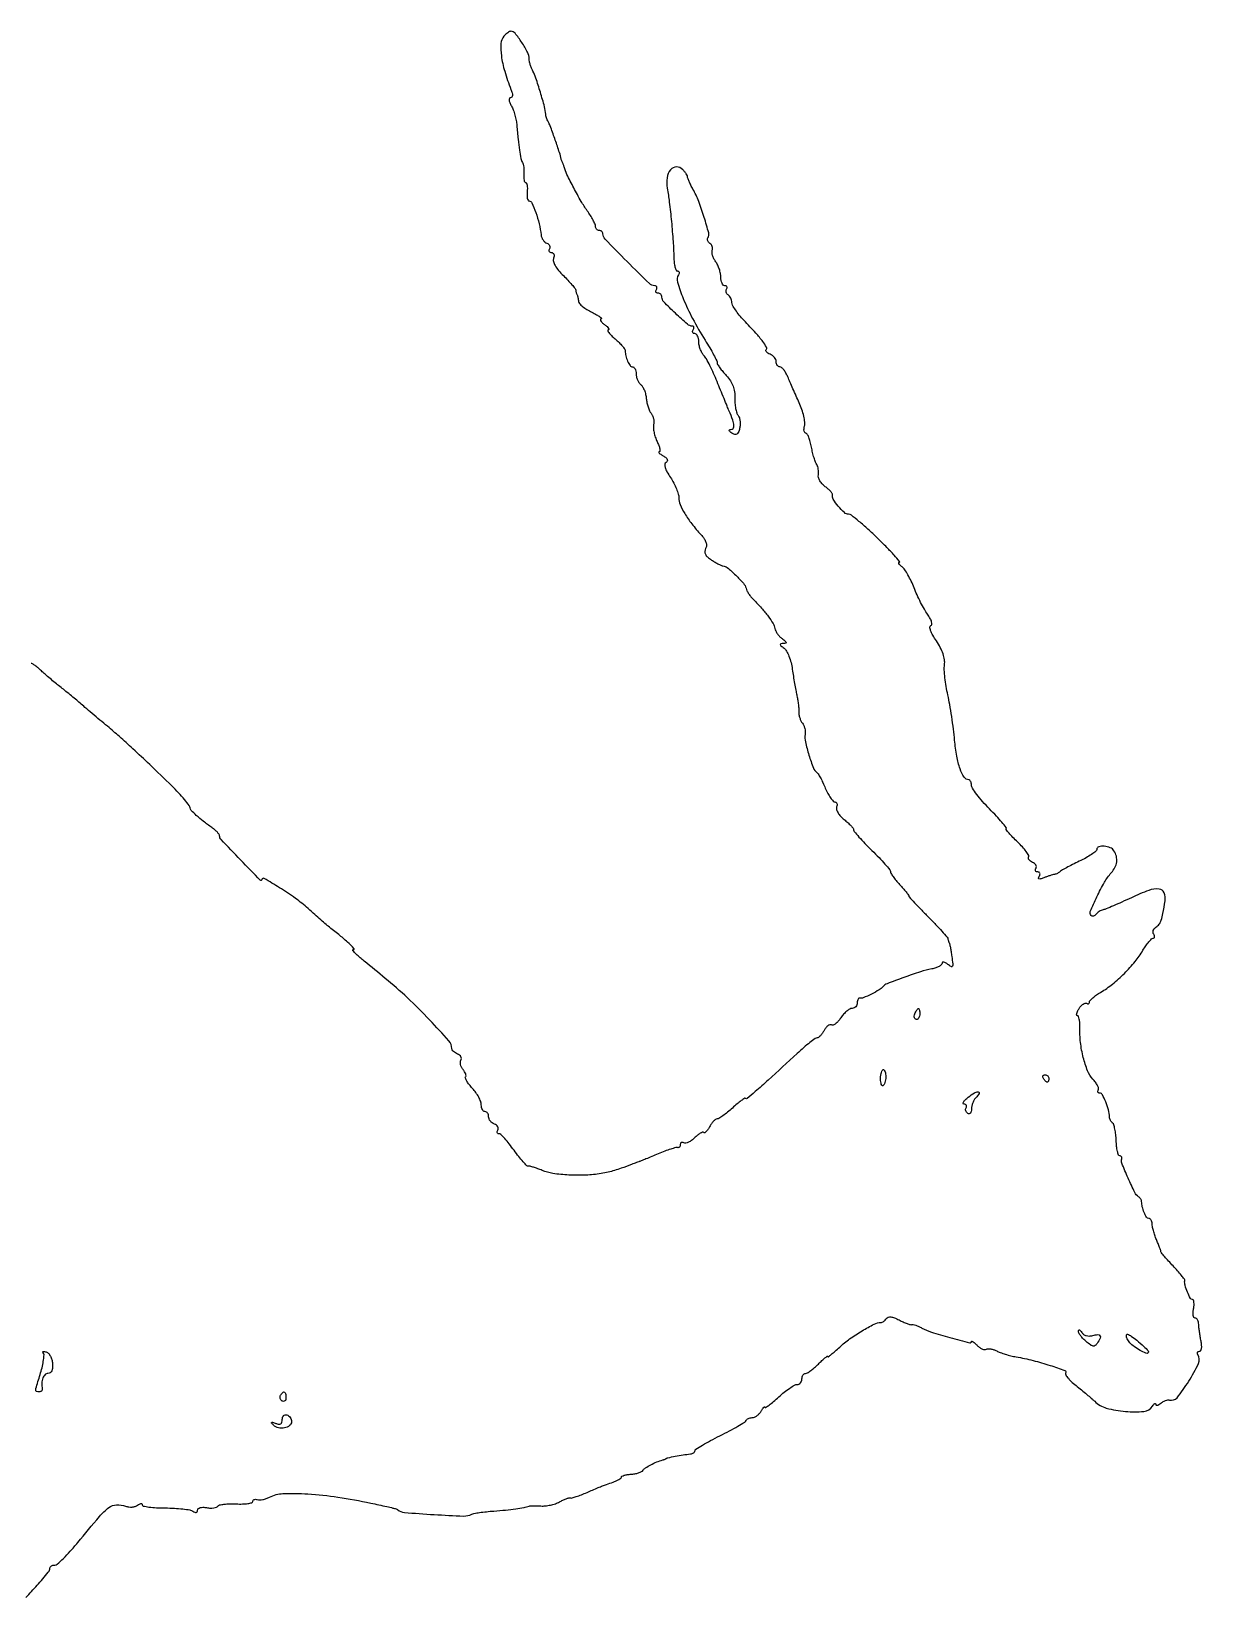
# Model space of a CAD drawing. Extents: x 1 to 635, y 1 to 563.
# Drawn here: x 317.9 to 635.5, y 138.2 to 563 of the extents above; entities that cross this region are included whole.
import ezdxf

# ---------------------------------------------------------------- set-up
doc = ezdxf.new("R2010")
doc.units = 0

msp = doc.modelspace()

# ---------------------------------------------------------------- linework, layer by layer
msp.add_lwpolyline([(316.449393, 138.21717, 0.007512), (319.480062, 141.525556, 0.007009), (322.527136, 145.052202, 0.169852), (322.980816, 146.25, -0.160793), (323.083681, 146.536748, -0.092666), (323.361552, 146.781792, -0.075363), (323.770507, 146.94868, -0.057885), (324.25, 147.007165, 0.181857), (324.965275, 147.280909, 0.012118), (326.601562, 148.803841, 0.016227), (328.493587, 150.776338, 0.011359), (330.5, 153.113445, -0.004495), (336.401261, 160.181374, -0.054217), (338.971404, 162.613412, -0.15063), (341.020715, 163.362529, -0.101587), (343.5, 162.985199, 0.057772), (344.35776, 162.77702, 0.050735), (345.279688, 162.75738, 0.053555), (346.125158, 162.917433, 0.095308), (346.75, 163.246029, -0.0414), (347.230196, 163.568543, -0.102331), (347.63287, 163.695194, -0.206889), (347.890248, 163.613529, -0.217145), (348.000195, 163.372445, 0.354651), (348.279529, 163.02832, 0.017159), (349.836213, 162.756281, 0.021566), (351.854122, 162.562842, 0.013111), (354.250195, 162.5, -0.012847), (356.734815, 162.436148, -0.016107), (359.031307, 162.243719, -0.014337), (360.923817, 161.968372, -0.109485), (361.75, 161.627555, 0.048225), (362.27595, 161.331301, 0.158558), (362.667348, 161.291198, 0.236765), (362.910767, 161.486982, 0.107528), (363, 161.897113, -0.213782), (363.187829, 162.316335, -0.114692), (363.695128, 162.593449, -0.074491), (364.487548, 162.691308, -0.038406), (365.483733, 162.588728, 0.034471), (366.473139, 162.47898, 0.043553), (367.392497, 162.520835, 0.049611), (368.121877, 162.692913, 0.173303), (368.493858, 162.990061, -0.202745), (368.944275, 163.309688, -0.023794), (370.184523, 163.521959, -0.025465), (371.751987, 163.633453, -0.018211), (373.510125, 163.604745, 0.018822), (375.231303, 163.578745, 0.030997), (376.681099, 163.70156, 0.032579), (377.745409, 163.930211, 0.33529), (378, 164.267187, -0.155132), (378.098263, 164.576272, -0.144298), (378.359487, 164.782616, -0.109671), (378.755711, 164.84797, -0.066787), (379.223786, 164.758738, 0.094906), (379.838707, 164.676777, 0.036059), (380.700638, 164.788435, 0.034109), (381.644581, 165.048771, 0.035335), (382.532859, 165.432669, -0.111842), (386.196716, 166.390954, -0.022853), (392.936996, 166.305778, -0.022361), (401.120487, 165.459485, -0.016942), (410, 163.828602, -0.00044), (414.390814, 162.863293, -0.005871), (416.001552, 162.487801, -0.013381), (416.868594, 162.250143, -0.096327), (417.25, 162.048489, 0.150321), (419.163498, 161.284193, 0.005294), (427.198784, 160.712619, 0.00577), (435.189962, 160.32165, 0.132065), (437.404684, 160.829157, -0.07963), (438.008527, 161.035278, -0.007731), (439.540366, 161.273944, -0.009653), (441.387267, 161.496254, -0.007491), (443.404684, 161.669176, 0.006941), (446.602597, 161.939745, 0.010634), (449.363955, 162.27147, 0.011786), (451.589459, 162.640669, 0.040512), (453, 163.029451, -0.079492), (453.326568, 163.09269, -0.007551), (454.142496, 163.106992, -0.009496), (455.121577, 163.090771, -0.007345), (456.187222, 163.037181, 0.043336), (457.384653, 163.063148, 0.027379), (458.764451, 163.29013, 0.027422), (460.106367, 163.665301, 0.044641), (461.187222, 164.143671, -0.017321), (462.122725, 164.620352, -0.021788), (463.020979, 164.992785, -0.02059), (463.784544, 165.235948, -0.135456), (464.18207, 165.235095, 0.137652), (464.62446, 165.236055, 0.010337), (465.785298, 165.590607, 0.013671), (467.169935, 166.087335, 0.009951), (468.68207, 166.711885, -0.0007), (471.709833, 168.028515, -0.008228), (472.89792, 168.520123, -0.012589), (473.937235, 168.900324, -0.002736), (475.75, 169.501153, 0.023835), (476.61184, 169.827756, 0.033869), (477.33927, 170.204258, 0.035984), (477.863596, 170.576414, 0.223747), (478.000706, 170.866631, -0.2879), (478.161169, 171.12158, -0.039561), (478.773745, 171.3587, -0.035496), (479.623473, 171.548075, -0.022618), (480.631336, 171.652346, 0.030729), (481.683487, 171.778469, 0.034562), (482.670659, 172.030365, 0.036974), (483.466586, 172.360188, 0.128653), (483.88063, 172.725288, -0.101387), (484.557543, 173.390234, -0.022945), (485.956225, 174.206958, -0.023921), (487.612689, 174.976291, -0.028075), (489.25, 175.538633, 0.015233), (489.555465, 175.634855, 0.015438), (489.853125, 175.749109, 0.015407), (490.105461, 175.864281, 0.059004), (490.25, 175.958333, -0.125455), (490.617923, 176.133856, -0.002582), (492.637036, 176.522929, -0.00664), (494.768245, 176.892976, -0.008373), (496.75, 177.176076, 0.053893), (497.228123, 177.289454, 0.067583), (497.632812, 177.497816, 0.081654), (497.906138, 177.76465, 0.159961), (498, 178.050532, -0.256435), (498.215752, 178.443544, -0.006646), (499.982813, 179.535218, -0.012462), (502.162841, 180.769516, -0.007993), (504.75, 182.097653, 0.006903), (507.360549, 183.430614, 0.010127), (509.615104, 184.68036, 0.005893), (511.462629, 185.783291, 0.156206), (511.833333, 186.213788, -0.123615), (512.060805, 186.514894, -0.061256), (512.470299, 186.76905, -0.055198), (512.986057, 186.941587, -0.053186), (513.533643, 187, 0.105064), (514.131389, 187.127005, 0.053564), (514.798484, 187.514063, 0.049822), (515.428597, 188.080614, 0.052922), (515.919901, 188.75, -0.015929), (516.31423, 189.37999, -0.041037), (516.648701, 189.799444, -0.120823), (516.862077, 189.937763, -0.500938), (516.969591, 189.86513, 0.578466), (517.15223, 189.771419, 0.015259), (518.076596, 190.411058, 0.017265), (519.275099, 191.361283, 0.00917), (520.695417, 192.61513, -0.016211), (522.205917, 193.911209, -0.020409), (523.688527, 195.005694, -0.018981), (524.979258, 195.809797, -0.130531), (525.695417, 196, 0.114226), (526.193058, 196.11519, 0.100343), (526.616779, 196.440625, 0.093764), (526.901125, 196.927208, 0.085676), (527, 197.5, -0.061768), (527.071128, 198.073566, -0.080164), (527.280398, 198.559375, -0.09778), (527.590495, 198.88455, -0.154765), (527.954545, 199, 0.137445), (528.47108, 199.144724, 0.020613), (529.37642, 199.747727, 0.021855), (530.409998, 200.570796, 0.017301), (531.454545, 201.545455, -0.009033), (532.431587, 202.487819, -0.01744), (533.252273, 203.199513, -0.017036), (533.873744, 203.667509, -0.606991), (534, 203.601825, 0.609055), (534.133994, 203.532629, 0.010929), (534.954687, 204.142735, 0.014195), (536.002828, 205.006941, 0.007596), (537.25, 206.130017, -0.031704), (539.946727, 208.332674, -0.020367), (543.325149, 210.549877, -0.017364), (546.57914, 212.350116, -0.111979), (548.388197, 212.807373, 0.095651), (548.775704, 212.892104, 0.050872), (549.206408, 213.131693, 0.04804), (549.611879, 213.476913, 0.054029), (549.926343, 213.88082, -0.17879), (550.392852, 214.245413, -0.106173), (551.103622, 214.31528, -0.065843), (552.082829, 214.070386, -0.025509), (553.357739, 213.489428, 0.014206), (554.472639, 212.950638, 0.018573), (555.522006, 212.52588, 0.016345), (556.406475, 212.237883, 0.139238), (556.819593, 212.23565, -0.128027), (557.204228, 212.242044, -0.023658), (557.889931, 212.040889, -0.024009), (558.689231, 211.721021, -0.019853), (559.507833, 211.306872, 0.051781), (562.105818, 210.194328, 0.009398), (567.148933, 208.73136, 0.003439), (572.547166, 207.314549, 0.489419), (573, 207.666361, -0.543202), (573.111002, 207.738386, -0.047562), (573.464307, 207.538579, -0.029734), (573.973551, 207.135795, -0.014189), (574.58062, 206.562237, 0.043368), (575.251795, 205.998384, 0.055044), (575.96093, 205.609084, 0.065805), (576.601346, 205.438265, 0.172382), (577.059953, 205.537053, -0.131747), (577.536742, 205.680159, -0.047734), (578.247782, 205.633312, -0.043241), (579.054731, 205.429316, -0.03936), (579.841603, 205.084771, 0.035313), (580.798456, 204.656547, 0.01396), (582.166573, 204.199693, 0.013735), (583.677214, 203.786649, 0.016736), (585.11227, 203.486831, -0.018527), (589.718742, 202.5072, -0.017635), (594.31755, 201.175537, -0.009746), (598.306788, 199.77957, -0.473307), (598.547772, 199.077297, 0.296515), (598.558307, 198.618084, 0.02784), (599.280058, 197.678684, 0.0286), (600.35062, 196.570129, 0.018214), (601.711801, 195.401992, -0.003217), (603.184815, 194.212686, -0.003516), (604.599166, 193.038933, -0.003294), (605.79552, 192.01826, -0.017448), (606.426882, 191.432675, 0.129388), (609.585273, 189.601816, 0.045939), (614.767223, 188.67927, 0.044491), (619.794143, 188.70215, 0.232251), (622.088015, 190.108171, -0.026738), (622.429207, 190.588155, -0.093864), (622.714973, 190.83487, -0.316822), (622.893858, 190.818975, -0.216016), (622.984687, 190.627555, 0.257817), (623.114497, 190.401987, 0.188033), (623.405207, 190.351416, 0.087388), (623.857792, 190.528952, 0.036157), (624.39474, 190.912642, -0.041373), (624.998204, 191.334436, -0.042603), (625.657151, 191.646404, -0.046351), (626.272936, 191.813108, -0.116766), (626.733738, 191.785087, 0.305622), (628.771732, 192.41551, 0.029351), (631.941995, 196.866575, 0.029934), (634.583208, 201.697112, 0.253768), (634.448137, 204.083916, -0.085093), (634.30683, 204.43384, -0.163909), (634.339913, 204.7309, -0.18044), (634.540616, 204.928625, -0.105611), (634.874762, 205, 0.276856), (635.21579, 205.204506, 0.085082), (635.412848, 205.797802, 0.057201), (635.445304, 206.683025, 0.032097), (635.292983, 207.75, -0.008703), (635.06759, 208.931085, -0.007033), (634.865601, 210.20625, -0.007116), (634.712485, 211.388474, -0.018151), (634.644918, 212.25, 0.049338), (634.550166, 212.919632, 0.067474), (634.327968, 213.485938, 0.085575), (634.019369, 213.868036, 0.182145), (633.669137, 214, -0.277025), (633.359561, 214.185778, -0.080587), (633.172278, 214.734375, -0.056069), (633.126904, 215.541897, -0.033261), (633.244751, 216.5, 0.027294), (633.374247, 217.458363, 0.046545), (633.363517, 218.265625, 0.063505), (633.230655, 218.825111, 0.312298), (632.977959, 219, -0.279237), (632.390925, 219.355567, -0.02249), (631.594038, 221.063204, -0.028614), (630.959152, 222.89026, -0.097425), (630.855196, 224.14004, 0.18649), (630.752318, 224.530701, 0.009862), (629.962011, 225.579057, 0.014419), (628.939826, 226.806218, 0.009903), (627.714167, 228.14004, -0.005697), (626.47712, 229.463727, -0.008316), (625.420464, 230.659887, -0.00465), (624.560173, 231.686204, -0.130911), (624.417026, 232, 0.045046), (624.332468, 232.320867, 0.003273), (624.014694, 233.180061, 0.004556), (623.619045, 234.200416, 0.003432), (623.166206, 235.3151, -0.015964), (622.719796, 236.498148, -0.015272), (622.342573, 237.724766, -0.015406), (622.076385, 238.826811, -0.051594), (622, 239.5651, 0.059664), (621.934286, 240.113845, 0.078526), (621.74051, 240.578498, 0.096832), (621.453566, 240.889681, 0.159543), (621.116631, 241, -0.26249), (620.520899, 241.335891, -0.037253), (619.860685, 242.637127, -0.039918), (619.347113, 244.21181, -0.058032), (619.173037, 245.661112, 0.107633), (619.11111, 245.94061, 0.045447), (618.917962, 246.275371, 0.042178), (618.63816, 246.60861, 0.042864), (618.30781, 246.888197, -0.125916), (617.292298, 248.085092, -0.009491), (615.486926, 251.979384, -0.007843), (613.793318, 255.99148, -0.176177), (613.75, 257.229648, 0.098296), (613.784785, 257.523467, 0.133558), (613.695232, 257.773709, 0.136608), (613.493337, 257.940358, 0.105012), (613.212493, 258, -0.318567), (612.895866, 258.224519, -0.028005), (612.60756, 259.222657, -0.028577), (612.379508, 260.566847, -0.017768), (612.259007, 262.162236, 0.017198), (612.137245, 263.799161, 0.022825), (611.907809, 265.27447, 0.021094), (611.616502, 266.454091, 0.164147), (611.296514, 266.912236, -0.066191), (610.98749, 267.210639, -0.044543), (610.717594, 267.621094, -0.044464), (610.524083, 268.074021, -0.064888), (610.44423, 268.5, 0.049653), (610.135362, 270.477547, 0.031984), (609.409174, 272.682877, 0.026003), (608.529937, 274.579722, 0.278039), (607.832575, 275, -0.100989), (607.510772, 275.065667, -0.177523), (607.315261, 275.249263, -0.167677), (607.278378, 275.524582, -0.088853), (607.406403, 275.848556, 0.206518), (607.475623, 276.318429, 0.049002), (607.191216, 277.076384, 0.042422), (606.662296, 277.955385, 0.030895), (605.937411, 278.836806, -0.091429), (604.498448, 281.093328, -0.034649), (603.33229, 284.659397, -0.033105), (602.579694, 288.781224, -0.036008), (602.406905, 292.851271, 0.022717), (602.38775, 294.058146, 0.036755), (602.249852, 295.075143, 0.042531), (602.02958, 295.804602, 0.307317), (601.741526, 296.000073, -0.361059), (601.551921, 296.157484, -0.103736), (601.560888, 296.568521, -0.05565), (601.781376, 297.192372, -0.02684), (602.191677, 297.935317, -0.03931), (602.713017, 298.64019, -0.058328), (603.280225, 299.156924, -0.076535), (603.805147, 299.423283, -0.221094), (604.200151, 299.3763, 0.082135), (604.505791, 299.250782, 0.160682), (604.765044, 299.274928, 0.182635), (604.937325, 299.442921, 0.109614), (605, 299.725375, -0.192652), (605.172383, 300.156165, -0.024444), (605.911264, 300.85933, -0.02579), (606.914036, 301.637892, -0.018767), (608.102176, 302.401285, 0.036889), (611.248357, 304.587626, 0.025286), (614.48505, 307.493614, 0.025386), (617.389789, 310.688531, 0.039142), (619.524304, 313.75, -0.017983), (620.316194, 314.99482, -0.024949), (621.118812, 316.045313, -0.023199), (621.841447, 316.823027, -0.196394), (622.274625, 317, 0.172269), (622.536535, 317.092998, 0.18941), (622.668437, 317.326592, 0.11892), (622.633474, 317.685603, 0.054997), (622.430902, 318.111803, -0.116876), (622.269309, 318.597995, -0.10054), (622.329764, 319.134432, -0.092943), (622.604098, 319.639014, -0.083666), (623.051511, 320.031835, 0.097424), (623.882668, 320.802744, 0.073794), (624.459994, 321.90782, 0.03792), (624.93917, 323.721459, 0.006884), (625.524042, 327.154761, 0.138119), (625.258183, 329.368261, 0.277668), (623.892086, 330.374952, 0.112737), (621.109888, 330.007974, 0.021432), (616.369769, 328.012093, -0.004006), (613.832693, 326.838155, -0.005239), (611.493796, 325.807986, -0.00392), (609.521772, 324.982197, -0.048104), (608.74094, 324.74698, 0.054315), (608.214862, 324.581368, 0.037), (607.660186, 324.287307, 0.037257), (607.161166, 323.91892, 0.059762), (606.804373, 323.52896, -0.077109), (606.48914, 323.207452, -0.103601), (606.120189, 323.036061, -0.120942), (605.756633, 323.040534, -0.133886), (605.452073, 323.214594, -0.304878), (605.240586, 324.293606, -0.011215), (607.027424, 328.286967, -0.019762), (609.079384, 332.202751, -0.05264), (610.929085, 334.753664, 0.06459), (611.931608, 336.207899, 0.088359), (612.398108, 337.725081, 0.092581), (612.302181, 339.255627, 0.078193), (611.664552, 340.75, 0.159676), (610.656382, 341.590161, 0.076518), (608.995528, 341.970868, 0.092826), (607.529261, 341.80517, 0.329488), (607, 341.089206, -0.23142), (606.77153, 340.622017, -0.01776), (605.604687, 339.779073, -0.021482), (604.069925, 338.844136, -0.014584), (602.25, 337.908164, 0.005243), (600.394044, 336.997086, 0.007233), (598.748438, 336.13767, 0.004814), (597.390522, 335.38632, 0.083898), (597, 335.068958, -0.064911), (596.736898, 334.838117, -0.032419), (596.353125, 334.615458, -0.031525), (595.919533, 334.433223, -0.040201), (595.5, 334.324092, 0.025132), (594.988271, 334.207303, 0.007789), (594.231499, 333.981297, 0.007767), (593.392107, 333.701899, 0.008473), (592.585955, 333.404153, -0.019663), (591.714271, 333.10419, -0.160237), (591.298464, 333.114865, -0.394864), (591.180623, 333.343886, -0.069273), (591.394972, 333.830061, 0.072516), (591.588873, 334.277663, 0.148477), (591.577212, 334.65633, 0.188696), (591.367182, 334.9064, 0.125451), (591, 335, -0.102225), (590.622106, 335.078076, -0.178345), (590.393218, 335.295825, -0.166666), (590.351484, 335.62252, -0.087809), (590.504365, 336.007063, 0.148363), (590.618411, 336.43751, 0.123645), (590.486378, 336.893882, 0.099962), (590.11802, 337.308048, 0.069662), (589.569126, 337.611848, -0.054877), (589.009855, 337.900208, -0.085267), (588.615865, 338.271552, -0.116579), (588.444329, 338.663275, -0.185643), (588.511306, 339.018294, 0.275603), (588.519055, 339.511151, 0.02684), (587.842614, 340.55314, 0.028015), (586.829591, 341.791899, 0.018279), (585.533032, 343.107645, -0.010271), (584.226088, 344.392126, -0.017067), (583.185351, 345.53331, -0.01114), (582.408209, 346.488489, -0.378146), (582.425058, 346.758391, 0.384042), (582.439879, 347.042875, 0.005355), (581.247788, 348.48135, 0.011668), (579.748847, 350.169664, 0.007029), (577.897589, 352.104041, -0.013594), (576.021866, 354.116211, -0.018159), (574.438667, 356.046947, -0.015519), (573.250469, 357.713181, -0.148178), (573, 358.539785, 0.050037), (572.943942, 359.098552, 0.070018), (572.776911, 359.571062, 0.090164), (572.530475, 359.88896, 0.184946), (572.240547, 360, -0.257937), (571.00875, 360.680743, -0.054962), (569.902232, 362.964155, -0.041747), (569.003219, 366.371232, -0.021921), (568.431738, 370.718541, 0.009407), (568.113774, 373.715925, 0.006343), (567.643343, 377.123571, 0.006391), (567.104206, 380.408969, 0.012613), (566.577204, 383, -0.014969), (566.120345, 385.301626, -0.014169), (565.792352, 387.668925, -0.014282), (565.621528, 389.779087, -0.047225), (565.680244, 391.170807, 0.073006), (565.66756, 392.548004, 0.04373), (565.274051, 394.139701, 0.038321), (564.53121, 395.865919, 0.02832), (563.462477, 397.650431, -0.020693), (562.513937, 399.180831, -0.04109), (561.917738, 400.476248, -0.058617), (561.69455, 401.420516, -0.354876), (561.945948, 401.815316, 0.284248), (562.233724, 402.160352, 0.104563), (562.189368, 402.820449, 0.059801), (561.799284, 403.756296, 0.026104), (561.075936, 404.893358, -0.025601), (560.211807, 406.248714, -0.01129), (559.204129, 408.120687, -0.01114), (558.222821, 410.157579, -0.014703), (557.425577, 412.057666, 0.01876), (556.65639, 413.849988, 0.019303), (555.761696, 415.562252, 0.019449), (554.873832, 416.981582, 0.073524), (554.165587, 417.75, -0.0234), (553.623733, 418.231155, -0.063423), (553.304736, 418.632812, -0.188328), (553.26175, 418.879938, -0.356756), (553.408602, 419, 0.641512), (553.506221, 419.212839, 0.005966), (552.010196, 420.909375, 0.010201), (550.037276, 423.006007, 0.005573), (547.537498, 425.5, 0.008389), (544.897845, 427.990418, 0.01218), (542.479863, 430.090625, 0.007823), (540.408965, 431.74883, 0.166394), (539.675115, 432, -0.187847), (538.518475, 432.450438, -0.032822), (536.872415, 434.173863, -0.032098), (535.469523, 436.087305, -0.212774), (535.297669, 437.230743, 0.212045), (535.241503, 437.608027, 0.038009), (534.805414, 438.191707, 0.035218), (534.151068, 438.842584, 0.025335), (533.337782, 439.475962, -0.055547), (532.531923, 440.1856, -0.054131), (531.89408, 441.061027, -0.058855), (531.508744, 441.962517, -0.112142), (531.459357, 442.745219, 0.04407), (531.5133, 443.490499, 0.037193), (531.442063, 444.278283, 0.038782), (531.266064, 444.991112, 0.079731), (531.001965, 445.5, -0.072988), (530.673785, 446.112149, -0.014129), (530.280016, 447.307813, -0.014753), (529.898165, 448.741004, -0.013152), (529.585077, 450.25, 0.020894), (529.263682, 451.686856, 0.031784), (528.854923, 452.898438, 0.032878), (528.422438, 453.783195, 0.268808), (528.048307, 454, -0.250749), (527.760663, 454.153931, -0.103564), (527.590987, 454.576695, -0.068314), (527.566327, 455.210926, -0.039577), (527.700632, 455.963217, 0.094303), (527.771068, 457.001606, 0.026506), (527.48965, 458.608982, 0.025725), (526.970999, 460.42797, 0.024557), (526.261461, 462.213217, -0.001969), (525.430895, 464.055892, -0.001572), (524.549641, 466.04857, -0.001589), (523.745497, 467.898413, -0.004019), (523.175887, 469.25, 0.029643), (522.667201, 470.302845, 0.038822), (522.075651, 471.192187, 0.043131), (521.489927, 471.819953, 0.185542), (521.021439, 472, -0.135302), (520.631922, 472.10737, -0.100374), (520.300048, 472.409197, -0.086856), (520.076688, 472.860673, -0.071659), (520, 473.393011, 0.104296), (519.877764, 473.972642, 0.066683), (519.517331, 474.562043, 0.062725), (518.985068, 475.071482, 0.068054), (518.356872, 475.41655, -0.039885), (517.767107, 475.698633, -0.07705), (517.3612, 476.026647, -0.130796), (517.197422, 476.343377, -0.25601), (517.27472, 476.608054, 0.334533), (517.375985, 477.328008, 0.034649), (516.38499, 478.856573, 0.023355), (514.515794, 481.115988, 0.005827), (511.25, 484.624969, -0.019143), (510.005738, 486.035383, -0.023185), (508.954687, 487.452225, -0.022666), (508.193471, 488.703433, -0.125969), (508, 489.459175, 0.063521), (507.924636, 490.050002, 0.051629), (507.701458, 490.64853, 0.053389), (507.372724, 491.165086, 0.086161), (506.983688, 491.510081, -0.090427), (506.639411, 491.820631, -0.095498), (506.434921, 492.22714, -0.099685), (506.401101, 492.665803, -0.108373), (506.542705, 493.069098, 0.090666), (506.681645, 493.42443, 0.169366), (506.637945, 493.726548, 0.176081), (506.418448, 493.928183, 0.098926), (506.059017, 494, -0.204699), (505.654243, 494.172961, -0.083471), (505.311086, 494.678231, -0.063707), (505.077784, 495.425017, -0.043918), (505, 496.30887, 0.049147), (504.899253, 497.331348, 0.030593), (504.592053, 498.497411, 0.030538), (504.143299, 499.621527, 0.047659), (503.611243, 500.516979, -0.041585), (503.113696, 501.331696, -0.043086), (502.764657, 502.208095, -0.046984), (502.601751, 503.015918, -0.118424), (502.679417, 503.606958, 0.092878), (502.772011, 504.112409, 0.080473), (502.683556, 504.644804, 0.080484), (502.431567, 505.121978, 0.09295), (502.051862, 505.467948, -0.077494), (501.677487, 505.788598, -0.090075), (501.441508, 506.193019, -0.100777), (501.378493, 506.616675, -0.125745), (501.496955, 506.995074, 0.205133), (501.696018, 508.321871, 0.010787), (500.494555, 512.542901, 0.017898), (498.989935, 516.869636, 0.033502), (497.420662, 520.225242, -0.010083), (496.850081, 521.309932, -0.013601), (496.380922, 522.314583, -0.010616), (496.034011, 523.162255, -0.126887), (495.993803, 523.510957, 0.160378), (495.938441, 523.814463, 0.02551), (495.618492, 524.336924, 0.026055), (495.162151, 524.934, 0.020181), (494.607143, 525.535714, 0.203084), (492.92837, 526.215365, 0.221012), (491.351339, 525.451495, 0.135563), (490.389325, 523.269298, 0.082984), (490.445541, 520.438601, -0.016434), (491.01977, 516.704393, -0.006069), (491.591652, 511.408847, -0.006167), (492.04318, 505.988028, -0.012819), (492.234579, 501.75, 0.022757), (492.328124, 500.312866, 0.036186), (492.552109, 499.101562, 0.041057), (492.857491, 498.230668, 0.296092), (493.212863, 498, -0.146596), (493.502626, 497.913178, -0.191585), (493.659635, 497.68852, -0.133937), (493.64767, 497.345771, -0.063181), (493.462697, 496.939643, 0.215497), (493.205967, 494.961663, 0.023379), (494.788279, 490.519348, 0.02507), (497.321728, 485.124813, 0.016899), (500.719938, 479.230583, -0.006602), (501.976521, 477.151183, -0.009321), (503.036482, 475.263905, -0.006014), (503.871641, 473.663868, -0.117799), (504, 473.126605, 0.137839), (504.13159, 472.658344, 0.016659), (504.725232, 471.754659, 0.018783), (505.523418, 470.709254, 0.014439), (506.468874, 469.628086, -0.040713), (507.574863, 468.220632, -0.054659), (508.316793, 466.7795, -0.055847), (508.718314, 465.236982, -0.045193), (508.80856, 463.527693, 0.027417), (508.832888, 462.117057, 0.027565), (509.011515, 460.720121, 0.028667), (509.303497, 459.524981, 0.090527), (509.680884, 458.79563, -0.089668), (510.022155, 458.138821, -0.046071), (510.214538, 457.228461, -0.043787), (510.243307, 456.225193, -0.050396), (510.091198, 455.279982, -0.036148), (509.729784, 454.233473, -0.156731), (509.304183, 453.744015, -0.210339), (508.754305, 453.672403, -0.070535), (508, 454.014669, -0.031079), (507.482605, 454.391073, -0.136839), (507.26921, 454.697879, -0.361102), (507.343879, 454.897873, -0.127491), (507.661516, 454.984687, 0.234455), (508.318605, 455.32159, 0.181057), (508.542796, 456.106555, 0.067419), (508.225577, 457.561511, 0.013995), (507.259268, 460, -0.003233), (506.702569, 461.321092, -0.000919), (505.854512, 463.38125, -0.000926), (504.905541, 465.710943, -0.000981), (503.983284, 468, 0.010696), (503.037714, 470.221404, 0.011477), (502.01883, 472.34813, 0.011083), (501.063179, 474.131648, 0.052003), (500.389936, 475.078741, -0.056297), (499.857476, 475.841532, -0.035511), (499.408294, 476.831534, -0.035383), (499.101447, 477.881932, -0.053421), (499, 478.828741, 0.046806), (498.922035, 479.659765, 0.066775), (498.688914, 480.362193, 0.086901), (498.345495, 480.83602, 0.194983), (497.940983, 481, -0.108972), (497.586039, 481.078288, -0.182303), (497.3746, 481.29375, -0.161196), (497.343488, 481.6179, -0.082592), (497.5, 482, 0.060385), (497.67783, 482.384751, 0.124856), (497.698838, 482.713066, 0.184475), (497.56482, 482.931961, 0.158277), (497.309017, 483.023203, -0.173316), (495.933312, 483.559788, -0.010924), (492.664722, 486.526156, -0.010282), (489.511099, 489.642015, -0.195136), (489, 490.901743, 0.095382), (488.919298, 491.320941, 0.097011), (488.688914, 491.677387, 0.098757), (488.345088, 491.916013, 0.102819), (487.940983, 492, -0.108972), (487.586039, 492.078288, -0.182303), (487.3746, 492.29375, -0.161196), (487.343488, 492.6179, -0.082592), (487.5, 493, 0.081839), (487.657196, 493.382137, 0.160346), (487.627607, 493.70625, 0.182848), (487.418491, 493.921596, 0.110034), (487.06653, 494, -0.195557), (485.610155, 494.592258, -0.003565), (479.557565, 500.575179, -0.003574), (473.592, 506.642889, -0.194852), (473, 508.104313, 0.110871), (472.923289, 508.446008, 0.100004), (472.70625, 508.736892, 0.094773), (472.381812, 508.932007, 0.088344), (472, 509, -0.108766), (471.618488, 509.083984, -0.099739), (471.29375, 509.321841, -0.095386), (471.075988, 509.677338, -0.090094), (471, 510.09563, 0.105319), (470.870702, 510.702658, 0.017106), (470.339063, 511.792259, 0.018211), (469.611444, 513.049725, 0.015134), (468.75, 514.332847, -0.024317), (467.102495, 516.886906, -0.009654), (465.083134, 520.540158, -0.008599), (463.252509, 524.15784, -0.044602), (462.459966, 526.25, 0.011418), (462.361313, 526.573729, 0.00849), (462.23824, 526.926563, 0.008591), (462.110714, 527.255571, 0.019174), (462, 527.5, -0.024259), (461.892223, 527.744528, -0.011044), (461.774191, 528.073437, -0.010907), (461.664798, 528.426271, -0.01473), (461.582352, 528.75, 0.025511), (461.084806, 530.541314, 0.004249), (459.925044, 533.922436, 0.003166), (458.696307, 537.338707, 0.045809), (458.145116, 538.5, -0.032139), (457.913306, 538.955842, -0.021873), (457.706958, 539.5, -0.022094), (457.553486, 540.044914, -0.040718), (457.48519, 540.5, 0.048114), (457.147398, 542.54474, 0.007646), (456.042467, 546.458354, 0.00766), (454.81828, 550.336301, 0.047889), (453.977012, 552.236431, -0.033246), (453.60283, 553.018945, -0.023866), (453.286997, 553.935488, -0.024235), (453.069574, 554.840938, -0.046835), (453, 555.582061, 0.121657), (452.574333, 557.305622, 0.025953), (450.985836, 559.978971, 0.021871), (449.165351, 562.466548, 0.227637), (448.054351, 563, 0.114312), (447.668513, 562.91062, 0.037496), (447.162114, 562.613756, 0.035088), (446.630949, 562.188305, 0.033159), (446.153641, 561.685126, 0.157611), (445.345868, 559.663156, 0.049721), (445.451063, 556.370548, 0.039663), (446.348685, 552.171159, 0.022396), (448.059916, 547.25, -0.027585), (448.38522, 546.282252, -0.08039), (448.461453, 545.583613, -0.161046), (448.299649, 545.167802, -0.223711), (447.943377, 545, 0.268646), (447.634087, 544.820895, 0.156711), (447.541987, 544.389012, 0.073823), (447.721401, 543.680956, 0.027154), (448.17092, 542.75, -0.037447), (448.664017, 541.672768, -0.020018), (449.117006, 540.279688, -0.019821), (449.467748, 538.812922, -0.029124), (449.648551, 537.5, 0.005994), (449.99156, 533.724697, 0.012113), (450.369225, 530.762721, 0.012942), (450.766951, 528.538263, 0.079851), (451.177473, 527.454772, -0.078143), (451.37588, 526.936433, -0.025003), (451.507382, 526.119527, -0.02426), (451.56477, 525.181452, -0.024868), (451.530165, 524.25, 0.029117), (451.505462, 523.387772, 0.04725), (451.596056, 522.660938, 0.062054), (451.775909, 522.156323, 0.283355), (452.029606, 522, -0.304972), (452.279153, 521.832182, -0.05504), (452.440095, 521.265625, -0.04303), (452.505479, 520.458218, -0.026039), (452.450543, 519.5, 0.029873), (452.402979, 518.54195, 0.048861), (452.490349, 517.734375, 0.065435), (452.685356, 517.176181, 0.283232), (452.971425, 517, -0.297061), (453.74522, 516.495775, -0.019143), (454.785371, 513.872406, -0.026058), (455.697061, 510.784574, -0.030495), (456.225954, 507.776082, 0.066721), (456.401402, 507.078196, 0.056218), (456.761494, 506.406103, 0.058477), (457.24223, 505.859087, 0.0919), (457.774222, 505.533145, -0.081417), (458.243727, 505.258758, -0.108721), (458.546625, 504.870763, -0.123856), (458.63563, 504.43123, -0.127411), (458.504365, 504.007063, 0.092798), (458.355968, 503.622763, 0.17125), (458.40731, 503.295825, 0.174365), (458.651082, 503.077422, 0.096625), (459.047972, 503, -0.154168), (459.443042, 502.87522, -0.152285), (459.697102, 502.545622, -0.114189), (459.761063, 502.044903, -0.066615), (459.620407, 501.45318, 0.161826), (459.58164, 500.602443, 0.05906), (460.04965, 499.474542, 0.045715), (460.951553, 498.163751, 0.025687), (462.263418, 496.742501, -0.009768), (463.512226, 495.473112, -0.013249), (464.585973, 494.276162, -0.010177), (465.425975, 493.246583, -0.127415), (465.625, 492.789321, 0.017861), (465.691137, 492.450507, 0.013638), (465.786719, 492.084988, 0.013842), (465.895208, 491.747149, 0.03132), (466, 491.5, -0.049076), (466.104674, 491.226543, -0.013827), (466.213281, 490.782447, -0.013798), (466.308778, 490.271032, -0.014149), (466.375, 489.759394, 0.164776), (466.642296, 489.171979, 0.033443), (467.491406, 488.380503, 0.031961), (468.650844, 487.553607, 0.025216), (470, 486.807425, -0.012259), (471.277009, 486.143745, -0.02948), (472.178125, 485.575324, -0.070916), (472.577485, 485.193239, -0.598422), (472.5, 485.016228, 0.333122), (472.308948, 484.847718, 0.190022), (472.363957, 484.528562, 0.068563), (472.762714, 484.038626, 0.025798), (473.44113, 483.468197, -0.021834), (474.124382, 482.902879, -0.059662), (474.535596, 482.430924, -0.184538), (474.604107, 482.141678, -0.375577), (474.44113, 481.998779, 0.528802), (474.309016, 481.804274, 0.070704), (474.603676, 481.286484, 0.034953), (475.29949, 480.506487, 0.015555), (476.316064, 479.575662, -0.01656), (477.39065, 478.587738, -0.022426), (478.289016, 477.622302, -0.020299), (478.948245, 476.779858, -0.173906), (479.078023, 476.326884, 0.074582), (479.190439, 474.984527, 0.049668), (479.694045, 473.522333, 0.050677), (480.387979, 472.34397, 0.238714), (481.067388, 472, -0.192119), (481.423557, 471.857901, -0.087863), (481.726045, 471.448468, -0.067693), (481.931291, 470.841017, -0.047701), (482, 470.122445, 0.058835), (482.094066, 469.325809, 0.043769), (482.375027, 468.485177, 0.044593), (482.787736, 467.728212, 0.072573), (483.276687, 467.185333, -0.087834), (483.782834, 466.587883, -0.037223), (484.244275, 465.640437, -0.035357), (484.597717, 464.529901, -0.038736), (484.777808, 463.414001, 0.03117), (484.943252, 462.280182, 0.026821), (485.253992, 461.116032, 0.027724), (485.652388, 460.088583, 0.066946), (486.083696, 459.399152, -0.07288), (486.467984, 458.768438, -0.046848), (486.728214, 457.950682, -0.046208), (486.834795, 457.082214, -0.063042), (486.75916, 456.298039, 0.075942), (486.696871, 455.415722, 0.030849), (486.868725, 454.220362, 0.029643), (487.215827, 452.934922, 0.033282), (487.702264, 451.75, -0.021955), (488.164512, 450.692772, -0.041247), (488.427207, 449.79888, -0.06018), (488.479324, 449.173671, -0.392058), (488.27568, 448.969591, 0.43419), (488.172673, 448.85032, 0.168649), (488.277162, 448.628978, 0.049491), (488.702397, 448.273209, 0.017869), (489.369977, 447.852758, -0.037155), (490.116025, 447.34171, -0.121848), (490.476577, 446.870785, -0.218387), (490.468568, 446.451501, -0.142988), (490.13967, 446.086321, 0.230964), (489.809853, 445.564038, 0.097923), (489.882805, 444.71723, 0.056233), (490.377184, 443.526425, 0.020132), (491.333378, 441.953154, -0.024669), (492.208745, 440.482993, -0.024066), (492.942962, 438.921786, -0.024789), (493.452193, 437.490895, -0.07769), (493.591463, 436.482715, 0.10553), (493.947682, 434.654972, 0.034579), (495.201552, 432.198095, 0.030279), (497.117339, 429.407167, 0.020891), (499.598883, 426.484051, -0.035409), (500.472223, 425.392654, -0.070463), (500.966011, 424.404424, -0.092972), (501.089029, 423.513935, -0.116035), (500.859619, 422.713637, 0.114304), (500.634067, 421.936822, 0.134486), (500.795116, 421.190034, 0.09332), (501.390992, 420.431492, 0.03471), (502.475553, 419.607975, 0.011039), (503.462184, 418.992204, 0.01418), (504.39699, 418.472343, 0.012013), (505.193422, 418.082557, 0.108199), (505.570461, 418, -0.176491), (506.745745, 417.571807, -0.017396), (509.017919, 415.523797, -0.019659), (511.129286, 413.316281, -0.125252), (511.832124, 411.948343, 0.061835), (512.075864, 411.27839, 0.026035), (512.556625, 410.447418, 0.025274), (513.169265, 409.60202, 0.030025), (513.832124, 408.872655, -0.017135), (516.021079, 406.585354, -0.022497), (517.847809, 404.345606, -0.023646), (519.176391, 402.369504, -0.098577), (519.663422, 401.027395, 0.079758), (519.874114, 400.371385, 0.038052), (520.335459, 399.612133, 0.036471), (520.950192, 398.874832, 0.042907), (521.635317, 398.277395, -0.014314), (522.483844, 397.618851, -0.164638), (522.703522, 397.265185, -0.415793), (522.566225, 397.04552, -0.050548), (521.94113, 396.968197, 0.038686), (521.261689, 396.900438, 0.407167), (521.114169, 396.694118, 0.180928), (521.299889, 396.362558, 0.012926), (522.137719, 395.690056, -0.104601), (522.810062, 394.91073, -0.032077), (523.474703, 393.496221, -0.03054), (524.033737, 391.775131, -0.02915), (524.389376, 389.971859, 0.004719), (524.667838, 388.076493, 0.004001), (524.996945, 386.079234, 0.004035), (525.326044, 384.264328, 0.011291), (525.59557, 383, -0.016107), (525.819004, 381.900043, -0.011601), (526.000008, 380.660413, -0.011737), (526.117207, 379.472182, -0.024744), (526.140701, 378.546086, 0.04617), (526.197961, 377.707327, 0.034342), (526.408858, 376.802925, 0.035081), (526.729718, 375.970458, 0.063762), (527.119748, 375.355712, -0.070196), (527.49308, 374.750279, -0.042385), (527.764823, 373.950884, -0.041618), (527.903028, 373.093249, -0.056392), (527.874743, 372.309626, 0.09353), (527.951935, 370.2669, 0.018235), (528.905998, 366.691348, 0.01517), (530.097507, 363.184853, 0.156348), (531.032522, 362, -0.108574), (531.403926, 361.610772, -0.012222), (532.015702, 360.545313, -0.014363), (532.684368, 359.2226, -0.011201), (533.336583, 357.75, 0.021655), (534.008976, 356.313688, 0.030427), (534.738816, 355.101562, 0.030796), (535.429798, 354.219252, 0.214408), (535.917589, 354, -0.157813), (536.262084, 353.888491, -0.151973), (536.482198, 353.594741, -0.112392), (536.534946, 353.148226, -0.065129), (536.407827, 352.620396, 0.168733), (536.386242, 351.948005, 0.059348), (536.786167, 351.054346, 0.050667), (537.498283, 350.099075, 0.040633), (538.439212, 349.226476, -0.017121), (539.419914, 348.399176, -0.022828), (540.247768, 347.579163, -0.02103), (540.85987, 346.856061, -0.166617), (541, 346.447217, 0.177022), (541.173012, 345.973855, 0.006229), (542.46875, 344.476332, 0.010879), (544.084063, 342.733691, 0.007321), (546, 340.811995, -0.007891), (547.915844, 338.886008, -0.011621), (549.53125, 337.130064, -0.007036), (550.817564, 335.622661, -0.174838), (551, 335.11688, 0.139004), (551.131781, 334.652018, 0.016192), (551.734375, 333.741937, 0.018447), (552.542602, 332.687825, 0.014099), (553.5, 331.594501, -0.006907), (554.45795, 330.531782, -0.010218), (555.265625, 329.571608, -0.005793), (555.914133, 328.748538, -0.16542), (556, 328.496097, 0.187541), (556.103141, 328.230785, 0.001773), (557.542187, 326.670803, 0.00562), (559.237603, 324.886576, 0.00357), (561.25, 322.845238, -0.005967), (563.270678, 320.775748, -0.008738), (564.994531, 318.903125, -0.004889), (566.396424, 317.294394, -0.138774), (566.625, 316.797619, 0.019545), (566.688777, 316.473929, 0.0204), (566.776911, 316.160863, 0.02058), (566.874862, 315.897737, 0.079277), (566.966612, 315.75, -0.128558), (567.068231, 315.543991, -0.0036), (567.262122, 314.564056, -0.007144), (567.466794, 313.398641, -0.004822), (567.668423, 312.063808, -0.007798), (567.921232, 310.046649, -0.146827), (567.806686, 309.425939, -0.433463), (567.44419, 309.322211, -0.038367), (566.576811, 309.936253, 0.036451), (565.970874, 310.368703, 0.090033), (565.463188, 310.5641, 0.196241), (565.140818, 310.498841, 0.250953), (565, 310.235944, -0.21289), (564.810961, 309.812083, -0.056182), (564.192188, 309.370785, -0.046786), (563.302977, 308.980315, -0.033405), (562.25, 308.707539, 0.030758), (559.160312, 307.924562, 0.009599), (554.632459, 306.379301, 0.005127), (550.079046, 304.674034, 0.127614), (549, 303.899704, -0.086268), (547.965473, 303.020895, -0.017522), (545.842208, 301.869093, -0.013465), (543.642166, 300.846565, -0.172734), (542.75, 300.787548, 0.210194), (542.464965, 300.747869, 0.123286), (542.220312, 300.496967, 0.083229), (542.054758, 300.058966, 0.048865), (542, 299.5, -0.091183), (541.894693, 298.927356, -0.095748), (541.593159, 298.440625, -0.099558), (541.143421, 298.114927, -0.107491), (540.61501, 298, 0.131564), (539.968563, 297.826906, 0.042668), (539.149546, 297.256265, 0.039123), (538.308092, 296.437021, 0.035146), (537.571078, 295.468135, -0.033379), (536.869611, 294.539192, -0.0505), (536.133344, 293.844467, -0.064663), (535.471092, 293.459715, -0.242265), (535.006241, 293.496143, 0.210545), (534.577938, 293.555865, 0.08995), (534.04763, 293.295826, 0.06673), (533.49696, 292.763372, 0.044418), (533.01499, 292.028008, -0.029174), (532.539302, 291.251668, -0.036538), (532.00767, 290.595727, -0.039717), (531.497206, 290.132189, -0.165966), (531.109935, 290, 0.159594), (530.605256, 289.834703, 0.00769), (529.175758, 288.751563, 0.011907), (527.503763, 287.378314, 0.008243), (525.676569, 285.75, -0.000706), (517.836817, 278.54866, -0.006246), (514.331662, 275.417668, -0.005753), (512.174825, 273.582185, -0.387567), (511.730745, 273.602588, 0.357252), (511.472663, 273.628263, 0.010972), (510.531745, 272.972, 0.016962), (509.404541, 272.088305, 0.010335), (508.131773, 270.973175, -0.012794), (506.819136, 269.834478, -0.017065), (505.567496, 268.87337, -0.014353), (504.491776, 268.149972, -0.141766), (503.973466, 268, 0.159735), (503.551067, 267.861523, 0.042018), (503.007768, 267.387341, 0.038267), (502.447828, 266.712679, 0.031222), (501.954163, 265.914354, -0.027343), (501.49006, 265.150661, -0.04895), (501.01829, 264.58892, -0.071833), (500.609149, 264.289988, -0.32944), (500.335646, 264.33102, 0.292145), (500.017226, 264.401199, 0.045564), (499.407153, 264.112044, 0.03867), (498.66506, 263.592306, 0.024286), (497.880192, 262.880192, -0.037589), (497.061734, 262.176339, -0.049907), (496.217751, 261.675712, -0.059676), (495.47093, 261.431169, -0.189937), (494.963525, 261.522542, 0.086666), (494.595554, 261.669803, 0.165529), (494.283036, 261.632022, 0.179234), (494.074854, 261.41634, 0.103619), (494, 261.059017, -0.071937), (493.943935, 260.67135, -0.11247), (493.779688, 260.378576, -0.140785), (493.535225, 260.226731, -0.144325), (493.25, 260.229751, 0.142801), (492.755783, 260.236461, 0.009762), (491.398438, 259.831957, 0.013322), (489.778401, 259.266539, 0.009579), (488, 258.552927, -0.000916), (486.2396, 257.810875, -0.00131), (484.675, 257.159543, -0.000706), (483.34878, 256.613709, -0.020042), (483, 256.486809, 0.009056), (482.707339, 256.387551, 0.001409), (482.132812, 256.17919, 0.001569), (481.456665, 255.92941, 0.001365), (480.75, 255.663633, -0.004269), (477.962658, 254.633754, -0.014173), (476.105892, 254.024526, -0.018023), (474.465471, 253.60101, -0.010954), (472.5, 253.213403, -0.032937), (468.389829, 252.772121, -0.023361), (463.750907, 252.798141, -0.023375), (459.442232, 253.226373, -0.063866), (456.5, 254.051322, 0.011507), (455.299993, 254.527713, 0.014814), (454.175664, 254.906892, 0.012613), (453.228863, 255.169356, 0.112768), (452.800134, 255.178193, -0.253702), (452.393527, 255.300834, -0.011558), (451.360081, 256.392915, -0.016915), (450.165158, 257.809058, -0.011063), (448.880615, 259.516711, 0.012199), (447.582461, 261.23432, 0.017574), (446.345444, 262.683034, 0.01342), (445.267602, 263.797439, 0.196273), (444.771463, 264, -0.13986), (444.484404, 264.081898, -0.191207), (444.326086, 264.295825, -0.138344), (444.331194, 264.621464, -0.065831), (444.504365, 265.007063, 0.148943), (444.617935, 265.437686, 0.123594), (444.484691, 265.894529, 0.099723), (444.114498, 266.309425, 0.069381), (443.563382, 266.614052, -0.071345), (442.965703, 266.947472, -0.06366), (442.459243, 267.446946, -0.066843), (442.116502, 268.02963, -0.099885), (442, 268.606989, 0.070083), (441.925009, 269.139376, 0.085896), (441.70625, 269.590803, 0.100138), (441.381338, 269.892621, 0.138107), (441, 270, -0.17933), (440.618339, 270.141435, -0.091849), (440.29375, 270.544606, -0.071864), (440.07393, 271.144621, -0.05197), (440, 271.853977, 0.091291), (439.836073, 272.744326, 0.032686), (439.296453, 273.922488, 0.031126), (438.521524, 275.16657, 0.032035), (437.604948, 276.292259, -0.020302), (436.72589, 277.321604, -0.032381), (436.071349, 278.275329, -0.034391), (435.677247, 279.055069, -0.305129), (435.747449, 279.414115, 0.214853), (435.865699, 279.726259, 0.067299), (435.766197, 280.228618, 0.053436), (435.487437, 280.825841, 0.03733), (435.056411, 281.432029, -0.056777), (434.634923, 282.076351, -0.060308), (434.379501, 282.786227, -0.067595), (434.319478, 283.451843, -0.12782), (434.477292, 283.963258, 0.142336), (434.601463, 284.410525, 0.124042), (434.476738, 284.881662, 0.102468), (434.112163, 285.305954, 0.072709), (433.563382, 285.614052, -0.046818), (432.965305, 285.91035, -0.052974), (432.459243, 286.302615, -0.060356), (432.112767, 286.726727, -0.142049), (432, 287.115647, 0.183604), (431.217877, 289.173767, 0.008206), (425.986006, 294.872211, 0.014358), (419.969579, 300.859044, 0.01708), (413.948269, 306.140813, -0.001001), (408.244958, 310.827944, -0.011789), (406.074042, 312.707107, -0.03955), (405.184044, 313.653541, -0.615238), (405.326725, 313.966731, 0.652612), (405.448825, 314.277692, 0.011033), (403.687422, 315.973646, 0.014356), (401.315207, 318.036239, 0.009704), (398.5, 320.255517, -0.01609), (397.886669, 320.751847, -0.001631), (396.471875, 321.982212, -0.002041), (394.796353, 323.461068, -0.001625), (393, 325.070155, 0.027194), (389.572325, 327.838227, 0.016782), (385.269362, 330.728037, 0.008818), (381.104512, 333.22573, 0.539641), (380.454468, 332.897864, -0.631792), (380.046192, 332.758059, -0.001669), (374.696532, 338.270263, -0.001816), (369.381753, 343.82346, -0.192276), (369, 344.779479, 0.158925), (368.872206, 345.171382, 0.029747), (368.385102, 345.761685, 0.029183), (367.708175, 346.409033, 0.023064), (366.906729, 347.029241, -0.011785), (364.580127, 348.747244, -0.018815), (362.68566, 350.334024, -0.015744), (361.274714, 351.692229, -0.195681), (361, 352.367295, 0.165052), (360.780476, 353.014192, 0.010062), (359.487541, 354.631382, 0.014588), (357.863854, 356.468778, 0.011738), (356.016265, 358.35, 0.00178), (350.032805, 364.121682, 0.004138), (345.497131, 368.394351, 0.005418), (341.820592, 371.727404, 0.008531), (338.585317, 374.5, -0.001259), (336.542783, 376.199542, -0.00108), (334.40116, 377.998556, -0.001087), (332.462926, 379.6411, -0.003121), (331.12668, 380.792956, 0.004761), (329.915131, 381.830413, 0.002724), (328.434107, 383.060675, 0.002721), (326.931015, 384.281852, 0.004519), (325.649005, 385.292956, -0.006861), (324.400703, 386.286997, -0.004643), (323.004219, 387.452533, -0.004678), (321.675478, 388.604222, -0.009306), (320.649005, 389.545455, 0.014047), (319.781882, 390.325565, 0.01905), (318.953957, 390.976705, 0.01625), (318.242176, 391.459331, 0.160997), (317.896381, 391.545455, -0.166569)], format="xyb")
for points in [[(559, 296.5, -0.062722), (558.92777, 295.926468, -0.08088), (558.715469, 295.440625, -0.098158), (558.400789, 295.115494, -0.152681), (558.031385, 295, -0.184534), (557.710807, 295.122486, -0.147206), (557.516384, 295.440625, -0.100118), (557.488865, 295.925634, -0.055937), (557.638374, 296.5, -0.02136), (557.887494, 297.074558, -0.030395), (558.160341, 297.559375, -0.030693), (558.420671, 297.912889, -0.222225), (558.606989, 298, -0.289661), (558.758929, 297.903916, -0.046727), (558.884553, 297.559375, -0.039339), (558.971531, 297.074824, -0.024748)], [(549.723564, 278.98031, -0.032396), (549.616713, 278.221841, -0.04814), (549.418047, 277.581716, -0.060034), (549.165309, 277.137274, -0.237789), (548.892982, 277, -0.291188), (548.640003, 277.160978, -0.054439), (548.4541, 277.706187, -0.043228), (548.349856, 278.482738, -0.026746), (548.355787, 279.404041, -0.028132), (548.459927, 280.296489, -0.056239), (548.659258, 280.977424, -0.099273), (548.913877, 281.353595, -0.345586), (549.186368, 281.384351, -0.156), (549.440684, 281.087399, -0.044745), (549.627296, 280.503375, -0.040343), (549.730125, 279.769445, -0.033448)], [(594, 279, -0.042167), (593.967655, 278.617151, -0.061769), (593.870461, 278.29375, -0.081139), (593.727648, 278.07446, -0.210953), (593.559017, 278, -0.151918), (593.34829, 278.065539, -0.038439), (593.066025, 278.29375, -0.035638), (592.768994, 278.617226, -0.029505), (592.5, 279, -0.082592), (592.343488, 279.3821, -0.161196), (592.3746, 279.70625, -0.182303), (592.586039, 279.921712, -0.108972), (592.940983, 280, -0.093332), (593.345238, 279.923877, -0.09642), (593.688914, 279.70625, -0.099167), (593.918938, 279.381556, -0.105053)], [(574.183333, 273.783333, 0.064598), (573.72999, 273.194823, 0.039125), (573.347604, 272.401518, 0.038605), (573.086822, 271.53951, 0.054204), (573, 270.740983, -0.054739), (572.926719, 270.073617, -0.118413), (572.701458, 269.612561, -0.189237), (572.368528, 269.427839, -0.17322), (571.983688, 269.510081, -0.090427), (571.639411, 269.820631, -0.095498), (571.434921, 270.22714, -0.099685), (571.401101, 270.665803, -0.108373), (571.542705, 271.069098, 0.103538), (571.671093, 271.423863, 0.179184), (571.605402, 271.726548, 0.165595), (571.351426, 271.929531, 0.086731), (570.948233, 272, -0.372135), (570.736505, 272.182913, -0.177429), (570.815541, 272.562214, -0.060589), (571.310576, 273.17731, -0.022719), (572.139216, 273.91392, -0.02993), (573.788926, 275.095149, -0.157625), (574.854517, 275.365968, -0.565397), (575.083638, 274.923519, -0.058578)], [(605.897642, 209.262982, -0.037675), (607.300235, 209.518884, -0.29675), (607.861663, 209.232428, -0.24763), (607.886909, 208.542244, -0.028984), (607.113536, 207.149464, -0.088028), (606.575964, 206.561242, -0.205751), (606.009635, 206.417287, -0.117021), (605.282651, 206.716036, -0.021306), (604.128848, 207.621705, -0.025909), (603.315096, 208.394987, -0.030279), (602.629847, 209.210945, -0.031567), (602.145725, 209.958166, -0.132437), (602.015313, 210.472241, -0.150137), (602.100083, 210.734217, -0.349976), (602.285312, 210.788785, -0.12431), (602.57104, 210.578628, -0.031208), (602.912955, 210.106601, 0.104575), (603.41595, 209.590855, 0.078677), (604.137255, 209.25787, 0.071274), (604.996002, 209.142842, 0.061735)], [(619.746074, 206.321429, -0.024692), (620.922825, 205.100542, -0.382884), (620.915475, 204.56447, -0.322246), (620.334659, 204.445354, -0.022197), (618.75, 205.241526, -0.028564), (617.132603, 206.271586, -0.052933), (615.973773, 207.308567, -0.068256), (615.266846, 208.344622, -0.11169), (615.015313, 209.372445, -0.520952), (615.347965, 209.613872, -0.060091), (616.33677, 209.132847, -0.032238), (617.843764, 208.017237, -0.013181)], [(323.674816, 201.671757, -0.037414), (323.677048, 200.50834, -0.090251), (323.462513, 199.678168, -0.136995), (323.041809, 199.183929, -0.149423), (322.440087, 199, 0.195653), (321.630582, 198.670627, 0.112082), (321.048614, 197.772028, 0.079315), (320.780842, 196.403199, 0.047908), (320.881579, 194.75, -0.137085), (320.848335, 194.464378, -0.119953), (320.671464, 194.220313, -0.101574), (320.373191, 194.056406, -0.075146), (320, 194, -0.097216), (319.33909, 194.129728, -0.32789), (319.12251, 194.483403, -0.051444), (319.281116, 195.321567, -0.00121), (320.435502, 199.158655, 0.01641), (320.927955, 200.99623, 0.023168), (321.23585, 202.662754, 0.020603), (321.36522, 204.01806, 0.203022), (321.174678, 204.54556, -0.132205), (321.052013, 204.778698, -0.387348), (321.134326, 204.923249, -0.126822), (321.452444, 204.942919, -0.028272), (321.984728, 204.808662, -0.132849), (322.568491, 204.436335, -0.061253), (323.093642, 203.695323, -0.054394), (323.486097, 202.728229, -0.050069)], [(387, 192.440983, -0.067432), (386.925389, 191.890269, -0.140899), (386.701458, 191.524436, -0.190788), (386.36964, 191.397824, -0.136093), (385.983688, 191.510081, -0.090427), (385.639411, 191.820631, -0.095498), (385.434921, 192.22714, -0.099685), (385.401101, 192.665803, -0.108373), (385.542705, 193.069098, -0.050477), (386.13314, 193.838655, -0.315493), (386.592818, 193.933879, -0.25701), (386.914842, 193.519563, -0.039415)], [(388.5, 185.930362, -0.224849), (387.987383, 184.848077, -0.123111), (386.631712, 184.207986, -0.105876), (384.961072, 184.232758, -0.141848), (383.64378, 184.965465, -0.016015), (383.113115, 185.535843, -0.426201), (383.12968, 185.722624, -0.255263), (383.372663, 185.766015, -0.010156), (384.25, 185.452257, 0.052152), (385.057591, 185.237806, 0.172894), (385.58971, 185.33852, 0.19474), (385.899248, 185.740108, 0.068106), (386, 186.476345, -0.075853), (386.093796, 187.091062, -0.118853), (386.367188, 187.547739, -0.144679), (386.774522, 187.7742, -0.136283), (387.25, 187.75, -0.092101), (387.72776, 187.485617, -0.070055), (388.132812, 187.043606, -0.068788), (388.40633, 186.49781, -0.081982)]]:
    msp.add_lwpolyline(points, format="xyb", close=True)

doc.saveas('drawing.dxf')
